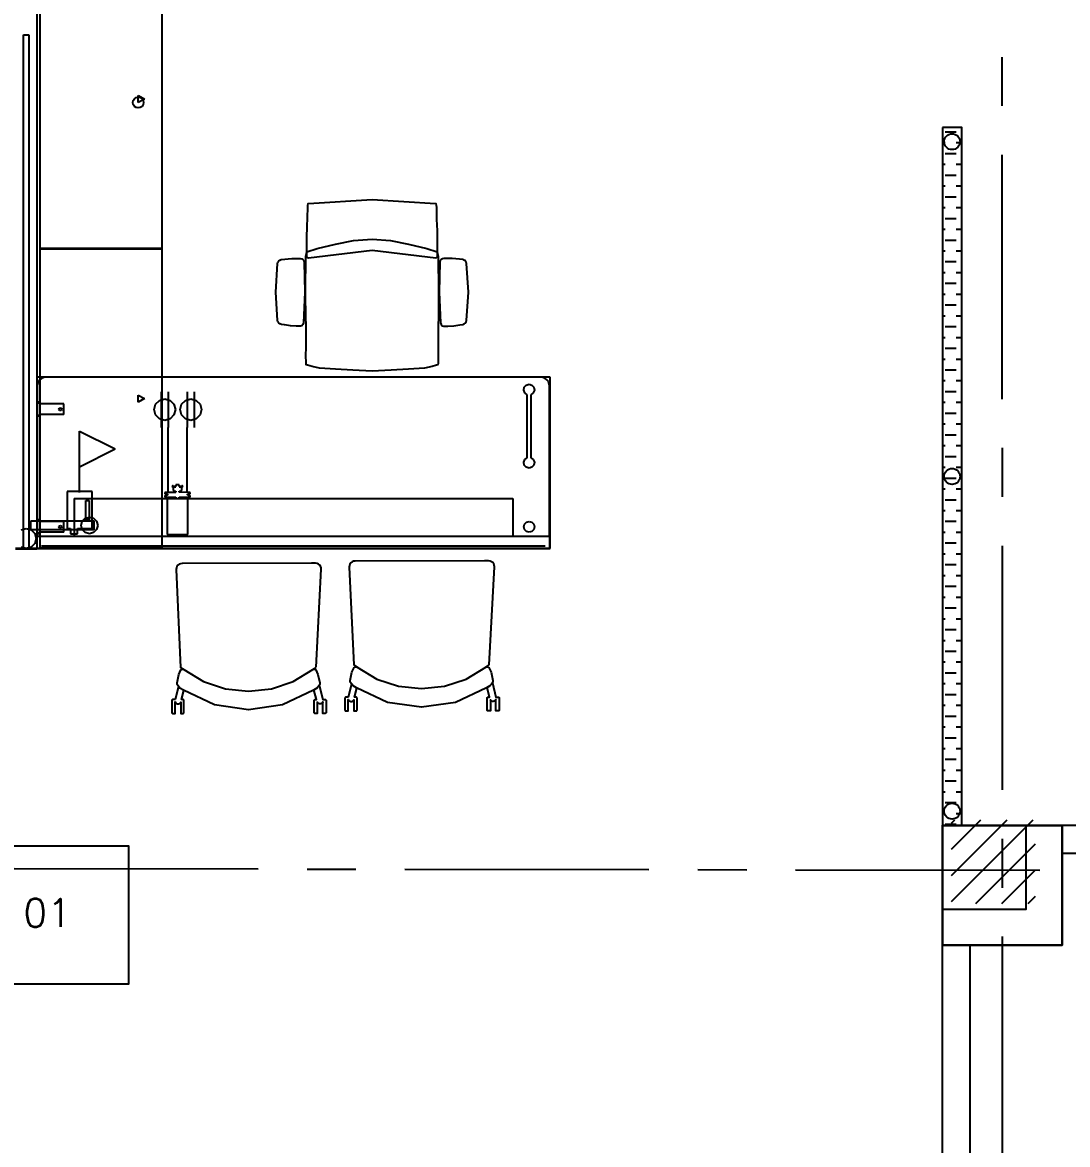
# Model space of a CAD drawing. Extents: x -4 to 325, y -1 to 181.
# Drawn here: x 4.365 to 8.111, y 22.645 to 26.664 of the extents above; entities that cross this region are included whole.
import ezdxf
from ezdxf.enums import TextEntityAlignment as Align

# ---------------------------------------------------------------- set-up
doc = ezdxf.new("R2010")
doc.units = 0
doc.header["$LTSCALE"] = 0.7
doc.header["$MEASUREMENT"] = 0
doc.linetypes.add('REC4_A1-00_PLANTA GENERAL$1$X-BB$0$CENTER', pattern=[2, 1.25, -0.25, 0.25, -0.25])
doc.linetypes.add('X-BB$0$HIDDEN2', pattern=[0.1875, 0.125, -0.0625])
doc.layers.get('0').update_dxf_attribs({"linetype": 'CONTINUOUS'})
for name, color, linetype in [('REC4_A1-00_PLANTA GENERAL$0$PP$0$I-FLOR-RAIS', 253, 'CONTINUOUS'), ('REC4_A1-00_PLANTA GENERAL$1$BB$0$A-COLS', 251, 'CONTINUOUS'), ('REC4_A1-00_PLANTA GENERAL$1$BB$0$A-GRID', 251, 'REC4_A1-00_PLANTA GENERAL$1$X-BB$0$CENTER'), ('REC4_A1-00_PLANTA GENERAL$1$FN$0$I-FURN-FREE', 1, 'CONTINUOUS'), ('REC4_A1-00_PLANTA GENERAL$1$LAMBRINES', 3, 'CONTINUOUS'), ('REC4_A1-00_PLANTA GENERAL$1$PP$0$I-FLOR-CASE', 253, 'CONTINUOUS'), ('REC4_A1-00_PLANTA GENERAL$1$PP$0$I-WALL', 253, 'CONTINUOUS')]:
    doc.layers.add(name, color=color, linetype=linetype)
doc.styles.add('REC4_A1-00_PLANTA GENERAL$0$X-FN$0$ARIAL', font='arial.ttf')
doc.styles.add('ROMANS', font='romans.shx', dxfattribs={"width": 0.75})

# ---------------------------------------------------------------- blocks, each defined once
blk = doc.blocks.new('REC4_A1-00_PLANTA GENERAL', base_point=(3911.2412, -3265.1096))
at = {"layer": 'REC4_A1-00_PLANTA GENERAL$0$PP$0$I-FLOR-RAIS'}
h = blk.add_hatch(dxfattribs=at)
h.set_pattern_fill('DASH', color=256, scale=0.31)
h.paths.add_polyline_path([(7.662, 26.2882), (7.662, 23.7882), (7.7315, 23.7882), (7.7315, 26.2882)])
at = {"layer": 'REC4_A1-00_PLANTA GENERAL$1$BB$0$A-GRID'}
h = blk.add_hatch(dxfattribs=at)
h.set_pattern_fill('ANSI31', color=8, scale=0.53)
h.set_pattern_definition([(45, (0.03352, 0.020166), (-0.046845824, 0.046845824), [])])
h.paths.add_polyline_path([(1.5678, 35.8547), (1.2166, 35.8547), (1.2166, 35.4908), (1.5678, 35.4908)])
h.paths.add_polyline_path([(8.0551, 35.8047), (7.7553, 35.8047), (7.7553, 35.5143), (8.0551, 35.5143)])
h.paths.add_polyline_path([(14.5753, 35.809), (14.2754, 35.809), (14.2754, 35.5187), (14.5753, 35.5187)])
h.paths.add_polyline_path([(21.0466, 35.804), (20.7468, 35.804), (20.7468, 35.5137), (21.0466, 35.5137)])
edge = h.paths.add_edge_path()
edge.add_arc((27.4259, 35.604), 0.1568, 0, 360)
h.paths.add_polyline_path([(34.1147, 35.7939), (33.8148, 35.7939), (33.8148, 35.5036), (34.1147, 35.5036)])
h.paths.add_polyline_path([(40.5576, 35.789), (40.2578, 35.789), (40.2578, 35.4986), (40.5576, 35.4986)])
edge = h.paths.add_edge_path()
edge.add_arc((46.9701, 35.6385), 0.2128, 0, 360)
edge = h.paths.add_edge_path()
edge.add_arc((33.9335, 29.5702), 0.1716, 0, 360)
h.paths.add_polyline_path([(1.5768, 29.8317), (1.2256, 29.8317), (1.2256, 29.4678), (1.5768, 29.4678)])
h.paths.add_polyline_path([(8.0508, 29.7868), (7.75, 29.7868), (7.75, 29.4871), (8.0508, 29.4871)])
h.paths.add_polyline_path([(14.3851, 29.7988), (14.2624, 29.7988), (14.2624, 29.4991), (14.3821, 29.4991)])
h.paths.add_polyline_path([(14.5632, 29.7988), (14.3851, 29.7988), (14.3821, 29.4991), (14.5632, 29.4991)])
h.paths.add_polyline_path([(21.1221, 29.5527), (20.7989, 29.5517), (20.7989, 29.3933), (21.1221, 29.3933)])
h.paths.add_polyline_path([(21.1221, 29.8224), (21.0453, 29.8224), (20.7989, 29.8217), (20.7989, 29.5517), (21.1221, 29.5527)])
h.paths.add_polyline_path([(27.542, 29.7729), (27.2913, 29.7729), (27.2913, 29.5231), (27.542, 29.5231)])
h.paths.add_polyline_path([(40.5264, 29.7716), (40.2757, 29.7716), (40.2757, 29.5218), (40.5264, 29.5218)])
h.paths.add_polyline_path([(47.0764, 29.8019), (46.7664, 29.8019), (46.7664, 29.4919), (47.0764, 29.4919)])
h.paths.add_polyline_path([(1.565, 23.8478), (1.2138, 23.8478), (1.2138, 23.4839), (1.565, 23.4839)])
h.paths.add_polyline_path([(7.9956, 23.8084), (7.6948, 23.8084), (7.6948, 23.5086), (7.9956, 23.5086)])
h.paths.add_polyline_path([(14.5958, 23.8058), (14.2249, 23.8067), (14.2249, 23.507), (14.5929, 23.5061)])
h.paths.add_polyline_path([(14.5258, 23.8058), (14.5958, 23.8058), (14.5929, 23.5061), (14.5258, 23.5061)], flags=16)
h.paths.add_polyline_path([(27.5327, 23.7392), (27.282, 23.7392), (27.282, 23.4894), (27.5327, 23.4894)])
edge = h.paths.add_edge_path()
edge.add_arc((33.9155, 23.6003), 0.1566, 0, 360)
h.paths.add_polyline_path([(40.5198, 23.6763), (40.2691, 23.6763), (40.2691, 23.4631), (40.5198, 23.4631)])
h.paths.add_polyline_path([(40.5198, 23.7129), (40.269, 23.7129), (40.269, 23.6763), (40.5198, 23.6763)])
h.paths.add_polyline_path([(47.0605, 23.6763), (46.8098, 23.6763), (46.8098, 23.4498), (47.0605, 23.4498)])
h.paths.add_polyline_path([(47.0605, 23.6997), (46.8098, 23.6997), (46.8098, 23.6763), (47.0605, 23.6763)])
h.paths.add_polyline_path([(1.5458, 17.8473), (1.1946, 17.8473), (1.1946, 17.4834), (1.5458, 17.4834)])
h.paths.add_polyline_path([(8.0633, 17.8071), (7.7625, 17.8071), (7.7625, 17.5074), (8.0633, 17.5074)])
h.paths.add_polyline_path([(14.4343, 17.7919), (14.3217, 17.7919), (14.3217, 17.4921), (14.4285, 17.4921)])
h.paths.add_polyline_path([(14.6226, 17.7919), (14.4343, 17.7919), (14.4285, 17.4921), (14.6226, 17.4921)])
h.paths.add_polyline_path([(27.5235, 17.756), (27.2727, 17.756), (27.2727, 17.5062), (27.5235, 17.5062)])
edge = h.paths.add_edge_path()
edge.add_arc((33.905, 17.5767), 0.1574, 0, 360)
h.paths.add_polyline_path([(40.5132, 17.7384), (40.3113, 17.7384), (40.3113, 17.5259), (40.5132, 17.5259)])
h.paths.add_polyline_path([(40.3113, 17.7384), (40.2625, 17.7384), (40.2625, 17.4886), (40.5132, 17.4886), (40.5132, 17.5259), (40.3113, 17.5259)])
h.paths.add_polyline_path([(47.0683, 17.7542), (46.7674, 17.7542), (46.7674, 17.5259), (47.0683, 17.5259)])
h.paths.add_polyline_path([(47.0683, 17.5259), (46.7674, 17.5259), (46.7674, 17.4544), (47.0683, 17.4544)])
h.paths.add_polyline_path([(1.5739, 11.86), (1.2227, 11.86), (1.2227, 11.4962), (1.5739, 11.4962)])
h.paths.add_polyline_path([(8.0659, 11.8138), (7.765, 11.8138), (7.765, 11.514), (8.0659, 11.514)])
h.paths.add_polyline_path([(14.5258, 11.7988), (14.2249, 11.7988), (14.2249, 11.499), (14.5258, 11.499)])
h.paths.add_polyline_path([(21.0742, 11.6829), (20.7512, 11.6844), (20.7512, 11.4144), (21.0742, 11.4144)])
h.paths.add_polyline_path([(21.0742, 11.7656), (20.7512, 11.7656), (20.7512, 11.6844), (21.0742, 11.6829)])
h.paths.add_polyline_path([(27.5142, 11.7439), (27.2635, 11.7439), (27.2635, 11.4941), (27.5142, 11.4941)])
edge = h.paths.add_edge_path()
edge.add_arc((33.8803, 11.59), 0.1553, 0, 360)
h.paths.add_polyline_path([(40.5065, 11.7154), (40.2558, 11.7154), (40.2558, 11.464), (40.5065, 11.464)])
h.paths.add_polyline_path([(47.0258, 11.6987), (46.775, 11.6987), (46.775, 11.4489), (47.0258, 11.4489)])
h.paths.add_polyline_path([(1.5513, 5.8383), (1.2001, 5.8383), (1.2001, 5.4744), (1.5513, 5.4744)])
h.paths.add_polyline_path([(8.0395, 5.7813), (7.7676, 5.7813), (7.7676, 5.4815), (8.0395, 5.4815)])
h.paths.add_polyline_path([(8.0685, 5.7813), (8.0395, 5.7813), (8.0395, 5.4815), (8.0685, 5.4815)])
h.paths.add_polyline_path([(14.5132, 5.7555), (14.2123, 5.7555), (14.2123, 5.4558), (14.5132, 5.4558)])
h.paths.add_polyline_path([(21.0084, 5.7048), (20.7577, 5.7048), (20.7577, 5.455), (21.0084, 5.455)])
h.paths.add_polyline_path([(27.5299, 5.7035), (27.229, 5.7035), (27.229, 5.4037), (27.5299, 5.4037)])
h.paths.add_polyline_path([(34.0162, 5.6528), (33.7655, 5.6528), (33.7655, 5.403), (34.0162, 5.403)])
h.paths.add_polyline_path([(40.4672, 5.6155), (40.2072, 5.6155), (40.2072, 5.3555), (40.4672, 5.3555)])
edge = h.paths.add_edge_path()
edge.add_arc((46.8827, 5.476), 0.1877, 0, 360)
at = {"layer": 'REC4_A1-00_PLANTA GENERAL$1$BB$0$A-COLS'}
blk.add_lwpolyline([(7.6612, 23.4885), (7.9621, 23.4885), (7.9621, 23.7882), (7.6612, 23.7882)], close=True, dxfattribs=at)
at = {"layer": 'REC4_A1-00_PLANTA GENERAL$1$BB$0$A-GRID'}
for points in [[(7.8833, -1.2847), (7.8727, 43.0092)], [(-2.6642, 23.6449), (52.8043, 23.5571)]]:
    blk.add_lwpolyline(points, dxfattribs=at)
at = {"layer": 'REC4_A1-00_PLANTA GENERAL$1$FN$0$I-FURN-FREE'}
for p, q in [((4.4169, 26.9265), (4.4169, 24.7807)), ((4.4169, 26.9265), (4.4169, 24.7807)), ((4.429, 25.8542), (4.429, 26.9258)), ((4.8646, 26.9258), (4.8646, 25.8542)), ((4.369, 24.7807), (4.369, 26.6199)), ((4.369, 26.6199), (4.3881, 26.6199)), ((4.3881, 26.6199), (4.3881, 24.7807)), ((4.3881, 26.6199), (4.3881, 26.6199)), ((4.7805, 26.3773), (4.7805, 26.4028)), ((4.7805, 26.4028), (4.8026, 26.39)), ((4.8026, 26.39), (4.7805, 26.3773)), ((4.8646, 25.8542), (4.429, 25.8542)), ((4.429, 24.7814), (4.429, 25.853)), ((4.429, 25.853), (4.8646, 25.853)), ((4.8646, 25.853), (4.8646, 24.7814)), ((4.4169, 25.3938), (4.4169, 24.7807)), ((6.2561, 25.3938), (4.4169, 25.3938)), ((4.4169, 25.3938), (4.4169, 25.3938)), ((4.4196, 25.3701), (4.4185, 25.3619)), ((4.4196, 25.3701), (4.4185, 25.3619)), ((4.4185, 25.3619), (4.4185, 24.8239)), ((4.4185, 25.3619), (4.4185, 24.8239)), ((4.4228, 25.3778), (4.4196, 25.3701)), ((4.4228, 25.3778), (4.4196, 25.3701)), ((4.4278, 25.3844), (4.4228, 25.3778)), ((4.4278, 25.3844), (4.4228, 25.3778)), ((4.4344, 25.3895), (4.4278, 25.3844)), ((4.4344, 25.3895), (4.4278, 25.3844)), ((4.4421, 25.3927), (4.4344, 25.3895)), ((4.4421, 25.3927), (4.4344, 25.3895)), ((4.4504, 25.3938), (4.4421, 25.3927)), ((4.4504, 25.3938), (4.4421, 25.3927)), ((6.2226, 25.3938), (4.4504, 25.3938)), ((6.2226, 25.3938), (4.4504, 25.3938)), ((6.1638, 25.3575), (6.1709, 25.3653)), ((6.1709, 25.3653), (6.181, 25.3682)), ((6.181, 25.3682), (6.1912, 25.3653)), ((6.1912, 25.3653), (6.1983, 25.3575)), ((6.2308, 25.3927), (6.2226, 25.3938)), ((6.2308, 25.3927), (6.2226, 25.3938)), ((6.2385, 25.3895), (6.2308, 25.3927)), ((6.2385, 25.3895), (6.2308, 25.3927)), ((6.2452, 25.3844), (6.2385, 25.3895)), ((6.2452, 25.3844), (6.2385, 25.3895)), ((6.2502, 25.3778), (6.2452, 25.3844)), ((6.2502, 25.3778), (6.2452, 25.3844)), ((6.2534, 25.3701), (6.2502, 25.3778)), ((6.2534, 25.3701), (6.2502, 25.3778)), ((6.2545, 25.3619), (6.2534, 25.3701)), ((6.2545, 25.3619), (6.2534, 25.3701)), ((6.2545, 24.8239), (6.2545, 25.3619)), ((6.2545, 24.8239), (6.2545, 25.3619)), ((6.2561, 24.7807), (6.2561, 25.3938)), ((4.7805, 25.3044), (4.7805, 25.3299)), ((4.7805, 25.3299), (4.8026, 25.3172)), ((4.8626, 25.3414), (4.8626, 25.2137)), ((4.8882, 25.3414), (4.8882, 25.2137)), ((4.9559, 25.3414), (4.9559, 25.2137)), ((4.9814, 25.3414), (4.9814, 25.2137)), ((6.162, 25.3471), (6.1638, 25.3575)), ((6.166, 25.3373), (6.162, 25.3471)), ((6.1745, 25.3311), (6.166, 25.3373)), ((6.1745, 25.1053), (6.1745, 25.3311)), ((6.1961, 25.3373), (6.1876, 25.3311)), ((6.1876, 25.3311), (6.1876, 25.1053)), ((6.1876, 25.3311), (6.1876, 25.3311)), ((6.2001, 25.3471), (6.1961, 25.3373)), ((6.1983, 25.3575), (6.2001, 25.3471)), ((4.4169, 25.3041), (4.4169, 25.2536)), ((4.4251, 25.3041), (4.4169, 25.3041)), ((4.4251, 25.298), (4.4251, 25.3041)), ((4.5142, 25.298), (4.4251, 25.298)), ((4.4965, 25.2788), (4.4971, 25.2813)), ((4.4971, 25.2813), (4.4989, 25.2832)), ((4.4989, 25.2832), (4.5014, 25.2838)), ((4.5014, 25.2838), (4.5039, 25.2832)), ((4.5039, 25.2832), (4.5057, 25.2813)), ((4.5057, 25.2813), (4.5064, 25.2788)), ((4.5142, 25.2597), (4.5142, 25.298)), ((4.8026, 25.3172), (4.7805, 25.3044)), ((4.8026, 25.3172), (4.8026, 25.3172)), ((4.8371, 25.2776), (4.8422, 25.2967)), ((4.8422, 25.2967), (4.8562, 25.3107)), ((4.8562, 25.3107), (4.8754, 25.3159)), ((4.8754, 25.3159), (4.8946, 25.3107)), ((4.8946, 25.3107), (4.9086, 25.2967)), ((4.9086, 25.2967), (4.9137, 25.2776)), ((4.9303, 25.2776), (4.9355, 25.2967)), ((4.9355, 25.2967), (4.9495, 25.3107)), ((4.9495, 25.3107), (4.9686, 25.3159)), ((4.9686, 25.3159), (4.9878, 25.3107)), ((4.9878, 25.3107), (5.0018, 25.2967)), ((5.0018, 25.2967), (5.007, 25.2776)), ((4.4251, 25.2536), (4.4169, 25.2536)), ((4.4251, 25.2536), (4.4251, 25.2597)), ((4.5142, 25.2597), (4.4251, 25.2597)), ((4.4971, 25.2764), (4.4965, 25.2788)), ((4.4989, 25.2745), (4.4971, 25.2764)), ((4.5014, 25.2739), (4.4989, 25.2745)), ((4.5039, 25.2745), (4.5014, 25.2739)), ((4.5014, 25.2739), (4.5014, 25.2739)), ((4.5057, 25.2764), (4.5039, 25.2745)), ((4.5064, 25.2788), (4.5057, 25.2764)), ((4.8422, 25.2584), (4.8371, 25.2776)), ((4.8562, 25.2444), (4.8422, 25.2584)), ((4.8754, 25.2392), (4.8562, 25.2444)), ((4.8946, 25.2444), (4.8754, 25.2392)), ((4.9086, 25.2584), (4.8946, 25.2444)), ((4.9137, 25.2776), (4.9086, 25.2584)), ((4.9137, 25.2776), (4.9137, 25.2776)), ((4.9355, 25.2584), (4.9303, 25.2776)), ((4.9495, 25.2444), (4.9355, 25.2584)), ((4.9686, 25.2392), (4.9495, 25.2444)), ((4.9878, 25.2444), (4.9686, 25.2392)), ((5.0018, 25.2584), (4.9878, 25.2444)), ((5.007, 25.2776), (5.0018, 25.2584)), ((4.5701, 25.0732), (4.5701, 25.2009)), ((4.5701, 25.2009), (4.6979, 25.1371)), ((4.8882, 24.9812), (4.8882, 25.2137)), ((4.9559, 24.9812), (4.9559, 25.2137)), ((4.5701, 25.0732), (4.6979, 25.1371)), ((6.162, 25.0893), (6.166, 25.0991)), ((6.1638, 25.0789), (6.162, 25.0893)), ((6.1709, 25.071), (6.1638, 25.0789)), ((6.166, 25.0991), (6.1745, 25.1053)), ((6.1876, 25.1053), (6.1961, 25.0991)), ((6.1983, 25.0789), (6.1912, 25.071)), ((6.1961, 25.0991), (6.2001, 25.0893)), ((6.2001, 25.0893), (6.1983, 25.0789)), ((4.5701, 24.9812), (4.5701, 25.0732)), ((6.181, 25.0681), (6.1709, 25.071)), ((6.1912, 25.071), (6.181, 25.0681)), ((4.9047, 25.0045), (4.902, 25.0029)), ((4.902, 25.0029), (4.902, 25.0024)), ((4.902, 25.0024), (4.904, 25.0016)), ((4.904, 25.0016), (4.9153, 25.0013)), ((4.9057, 25.0045), (4.9047, 25.0045)), ((4.9057, 25.0027), (4.9057, 25.0045)), ((4.9153, 25.0023), (4.9057, 25.0027)), ((4.9073, 25.0002), (4.9071, 24.9998)), ((4.9071, 24.9998), (4.9071, 24.9994)), ((4.9071, 24.9994), (4.9071, 24.9976)), ((4.9075, 25.0005), (4.9073, 25.0002)), ((4.9079, 25.0007), (4.9075, 25.0005)), ((4.9082, 25.0009), (4.9079, 25.0007)), ((4.9086, 25.0009), (4.9082, 25.0009)), ((4.9153, 25.0009), (4.9086, 25.0009)), ((4.9275, 25.0086), (4.9153, 25.0086)), ((4.9153, 25.0086), (4.9153, 25.0023)), ((4.9153, 25.0013), (4.9153, 25.0009)), ((4.9275, 25.0023), (4.9275, 25.0086)), ((4.937, 25.0027), (4.9275, 25.0023)), ((4.9275, 25.0013), (4.9388, 25.0016)), ((4.9275, 25.0009), (4.9275, 25.0013)), ((4.9342, 25.0009), (4.9275, 25.0009)), ((4.9345, 25.0009), (4.9342, 25.0009)), ((4.9349, 25.0007), (4.9345, 25.0009)), ((4.9352, 25.0005), (4.9349, 25.0007)), ((4.9355, 25.0002), (4.9352, 25.0005)), ((4.9356, 24.9998), (4.9355, 25.0002)), ((4.9357, 24.9994), (4.9356, 24.9998)), ((4.9357, 24.9976), (4.9357, 24.9994)), ((4.9381, 25.0045), (4.937, 25.0045)), ((4.937, 25.0045), (4.937, 25.0027)), ((4.9407, 25.0029), (4.9381, 25.0045)), ((4.9388, 25.0016), (4.9407, 25.0024)), ((4.9407, 25.0024), (4.9407, 25.0029)), ((4.6149, 24.9838), (4.5254, 24.9838)), ((4.5254, 24.9838), (4.5254, 24.8516)), ((4.5506, 24.9595), (4.5506, 24.8239)), ((4.5506, 24.9595), (6.1223, 24.9595)), ((4.6149, 24.8516), (4.6149, 24.9838)), ((4.8764, 24.9812), (4.8757, 24.9811)), ((4.8757, 24.9811), (4.8757, 24.9804)), ((4.8757, 24.9804), (4.8757, 24.9759)), ((4.8757, 24.9759), (4.8831, 24.9759)), ((4.8831, 24.9705), (4.8757, 24.9705)), ((4.8757, 24.9705), (4.8757, 24.9644)), ((4.8757, 24.9644), (4.8757, 24.9636)), ((4.8757, 24.9636), (4.8764, 24.9636)), ((4.8764, 24.9812), (4.9153, 24.9818)), ((4.9153, 24.9818), (4.8764, 24.9812)), ((4.9153, 24.9818), (4.8764, 24.9812)), ((4.8764, 24.9812), (4.8764, 24.9812)), ((4.8764, 24.9636), (4.9153, 24.9636)), ((4.8831, 24.9759), (4.8838, 24.9758)), ((4.8838, 24.9707), (4.8831, 24.9705)), ((4.8838, 24.9758), (4.8844, 24.9754)), ((4.8844, 24.971), (4.8838, 24.9707)), ((4.9153, 24.9626), (4.8843, 24.9626)), ((4.8843, 24.9626), (4.8843, 24.8305)), ((4.8844, 24.9754), (4.885, 24.9749)), ((4.885, 24.9715), (4.8844, 24.971)), ((4.885, 24.9749), (4.8854, 24.9743)), ((4.8854, 24.9722), (4.885, 24.9715)), ((4.8854, 24.9743), (4.8856, 24.9736)), ((4.8856, 24.9729), (4.8854, 24.9722)), ((4.8856, 24.9736), (4.8856, 24.9729)), ((4.9071, 24.9976), (4.9056, 24.9976)), ((4.9056, 24.9976), (4.9056, 24.9891)), ((4.9056, 24.9891), (4.9071, 24.9891)), ((4.9071, 24.9891), (4.9071, 24.9874)), ((4.9071, 24.9874), (4.9071, 24.987)), ((4.9071, 24.987), (4.9073, 24.9866)), ((4.9073, 24.9866), (4.9075, 24.9863)), ((4.9075, 24.9863), (4.9079, 24.9861)), ((4.9079, 24.9861), (4.9082, 24.9859)), ((4.9082, 24.9859), (4.9086, 24.9859)), ((4.9086, 24.9859), (4.9153, 24.9859)), ((4.9153, 24.9859), (4.9153, 24.9818)), ((4.9153, 24.9636), (4.9153, 24.9626)), ((4.9275, 24.9818), (4.9275, 24.9859)), ((4.9275, 24.9859), (4.9342, 24.9859)), ((4.9664, 24.9812), (4.9275, 24.9818)), ((4.9275, 24.9626), (4.9275, 24.9636)), ((4.9275, 24.9636), (4.9663, 24.9636)), ((4.9584, 24.9626), (4.9275, 24.9626)), ((4.9342, 24.9859), (4.9345, 24.9859)), ((4.9345, 24.9859), (4.9349, 24.9861)), ((4.9349, 24.9861), (4.9352, 24.9863)), ((4.9352, 24.9863), (4.9355, 24.9866)), ((4.9355, 24.9866), (4.9356, 24.987)), ((4.9356, 24.987), (4.9357, 24.9874)), ((4.9372, 24.9976), (4.9357, 24.9976)), ((4.9357, 24.9874), (4.9357, 24.9891)), ((4.9357, 24.9891), (4.9372, 24.9891)), ((4.9372, 24.9891), (4.9372, 24.9976)), ((4.9572, 24.9736), (4.9574, 24.9743)), ((4.9572, 24.9729), (4.9572, 24.9736)), ((4.9574, 24.9722), (4.9572, 24.9729)), ((4.9574, 24.9743), (4.9578, 24.9749)), ((4.9578, 24.9715), (4.9574, 24.9722)), ((4.9578, 24.9749), (4.9583, 24.9754)), ((4.9583, 24.971), (4.9578, 24.9715)), ((4.9583, 24.9754), (4.959, 24.9758)), ((4.959, 24.9707), (4.9583, 24.971)), ((4.9584, 24.8305), (4.9584, 24.9626)), ((4.959, 24.9758), (4.9597, 24.9759)), ((4.9597, 24.9705), (4.959, 24.9707)), ((4.9597, 24.9759), (4.9671, 24.9759)), ((4.9671, 24.9705), (4.9597, 24.9705)), ((4.9663, 24.9636), (4.9671, 24.9636)), ((4.9671, 24.9812), (4.9664, 24.9812)), ((4.9671, 24.9804), (4.9671, 24.9812)), ((4.9671, 24.9759), (4.9671, 24.9804)), ((4.9671, 24.9644), (4.9671, 24.9705)), ((4.9671, 24.9636), (4.9671, 24.9644)), ((6.1223, 24.9595), (6.1223, 24.8239)), ((4.5923, 24.9517), (4.6042, 24.9517)), ((4.5923, 24.8831), (4.5923, 24.9517)), ((4.5923, 24.9517), (4.5923, 24.9517)), ((4.6042, 24.9517), (4.6042, 24.8831)), ((4.3952, 24.8468), (4.3952, 24.8787)), ((4.3952, 24.8787), (4.6216, 24.8787)), ((4.3952, 24.8468), (4.3952, 24.8787)), ((4.3952, 24.8787), (4.6216, 24.8787)), ((4.3952, 24.8468), (4.3952, 24.8787)), ((4.3952, 24.8787), (4.6216, 24.8787)), ((4.3952, 24.8468), (4.3952, 24.8787)), ((4.3952, 24.8787), (4.6216, 24.8787)), ((4.4169, 24.8826), (4.4169, 24.8321)), ((4.4251, 24.8826), (4.4169, 24.8826)), ((4.4251, 24.8765), (4.4251, 24.8826)), ((4.5799, 24.8776), (4.5907, 24.8884)), ((4.5799, 24.8776), (4.5907, 24.8884)), ((4.5799, 24.8776), (4.5907, 24.8884)), ((4.5799, 24.8776), (4.5907, 24.8884)), ((4.5907, 24.8884), (4.6056, 24.8924)), ((4.5907, 24.8884), (4.6056, 24.8924)), ((4.5907, 24.8884), (4.6056, 24.8924)), ((4.5907, 24.8884), (4.6056, 24.8924)), ((4.6042, 24.8831), (4.5923, 24.8831)), ((4.6056, 24.8924), (4.6204, 24.8884)), ((4.6056, 24.8924), (4.6204, 24.8884)), ((4.6056, 24.8924), (4.6204, 24.8884)), ((4.6056, 24.8924), (4.6204, 24.8884)), ((4.6204, 24.8884), (4.6313, 24.8776)), ((4.6204, 24.8884), (4.6313, 24.8776)), ((4.6204, 24.8884), (4.6313, 24.8776)), ((4.6204, 24.8884), (4.6313, 24.8776)), ((4.6216, 24.8787), (4.6216, 24.8468)), ((4.6216, 24.8787), (4.6216, 24.8787)), ((4.6216, 24.8787), (4.6216, 24.8468)), ((4.6216, 24.8787), (4.6216, 24.8787)), ((4.6216, 24.8787), (4.6216, 24.8468)), ((4.6216, 24.8787), (4.6216, 24.8787)), ((4.6216, 24.8787), (4.6216, 24.8468)), ((4.3607, 24.8475), (4.3786, 24.8522)), ((4.3607, 24.8475), (4.3786, 24.8522)), ((4.3786, 24.8522), (4.3964, 24.8475)), ((4.3786, 24.8522), (4.3964, 24.8475)), ((4.6216, 24.8468), (4.3952, 24.8468)), ((4.6216, 24.8468), (4.3952, 24.8468)), ((4.6216, 24.8468), (4.3952, 24.8468)), ((4.6216, 24.8468), (4.3952, 24.8468)), ((4.3964, 24.8475), (4.4095, 24.8344)), ((4.3964, 24.8475), (4.4095, 24.8344)), ((4.5142, 24.8765), (4.4251, 24.8765)), ((4.4251, 24.8321), (4.4251, 24.8382)), ((4.5142, 24.8382), (4.4251, 24.8382)), ((4.4965, 24.8574), (4.4971, 24.8598)), ((4.4971, 24.8549), (4.4965, 24.8574)), ((4.4971, 24.8598), (4.4989, 24.8617)), ((4.4989, 24.853), (4.4971, 24.8549)), ((4.4989, 24.8617), (4.5014, 24.8623)), ((4.5014, 24.8524), (4.4989, 24.853)), ((4.5014, 24.8623), (4.5039, 24.8617)), ((4.5039, 24.853), (4.5014, 24.8524)), ((4.5014, 24.8524), (4.5014, 24.8524)), ((4.5039, 24.8617), (4.5057, 24.8598)), ((4.5057, 24.8549), (4.5039, 24.853)), ((4.5057, 24.8598), (4.5064, 24.8574)), ((4.5064, 24.8574), (4.5057, 24.8549)), ((4.5142, 24.8382), (4.5142, 24.8765)), ((4.5254, 24.8516), (4.5374, 24.8516)), ((4.5374, 24.8516), (4.5374, 24.8328)), ((4.563, 24.8328), (4.563, 24.8516)), ((4.563, 24.8516), (4.6149, 24.8516)), ((4.5759, 24.8627), (4.5799, 24.8776)), ((4.5759, 24.8627), (4.5799, 24.8776)), ((4.5759, 24.8627), (4.5799, 24.8776)), ((4.5759, 24.8627), (4.5799, 24.8776)), ((4.5799, 24.8479), (4.5759, 24.8627)), ((4.5799, 24.8479), (4.5759, 24.8627)), ((4.5799, 24.8479), (4.5759, 24.8627)), ((4.5799, 24.8479), (4.5759, 24.8627)), ((4.5907, 24.837), (4.5799, 24.8479)), ((4.5907, 24.837), (4.5799, 24.8479)), ((4.5907, 24.837), (4.5799, 24.8479)), ((4.5907, 24.837), (4.5799, 24.8479)), ((4.6313, 24.8479), (4.6204, 24.837)), ((4.6313, 24.8479), (4.6204, 24.837)), ((4.6313, 24.8479), (4.6204, 24.837)), ((4.6313, 24.8479), (4.6204, 24.837)), ((4.6313, 24.8776), (4.6353, 24.8627)), ((4.6313, 24.8776), (4.6353, 24.8627)), ((4.6313, 24.8776), (4.6353, 24.8627)), ((4.6313, 24.8776), (4.6353, 24.8627)), ((4.6353, 24.8627), (4.6313, 24.8479)), ((4.6353, 24.8627), (4.6313, 24.8479)), ((4.6353, 24.8627), (4.6313, 24.8479)), ((4.6353, 24.8627), (4.6313, 24.8479)), ((6.1619, 24.8574), (6.1645, 24.8669)), ((6.1645, 24.8478), (6.1619, 24.8574)), ((6.1645, 24.8669), (6.1715, 24.8739)), ((6.1715, 24.8408), (6.1645, 24.8478)), ((6.1715, 24.8739), (6.181, 24.8765)), ((6.181, 24.8382), (6.1715, 24.8408)), ((6.181, 24.8765), (6.1906, 24.8739)), ((6.1906, 24.8408), (6.181, 24.8382)), ((6.1906, 24.8739), (6.1976, 24.8669)), ((6.1976, 24.8478), (6.1906, 24.8408)), ((6.1976, 24.8669), (6.2002, 24.8574)), ((6.2002, 24.8574), (6.1976, 24.8478)), ((4.4095, 24.7986), (4.3964, 24.7855)), ((4.4095, 24.7986), (4.3964, 24.7855)), ((4.4095, 24.8344), (4.4143, 24.8165)), ((4.4095, 24.8344), (4.4143, 24.8165)), ((4.4143, 24.8165), (4.4095, 24.7986)), ((4.4143, 24.8165), (4.4095, 24.7986)), ((4.4251, 24.8321), (4.4169, 24.8321)), ((4.4185, 24.8239), (6.2545, 24.8239)), ((4.4185, 24.8239), (6.2545, 24.8239)), ((4.4185, 24.7807), (4.4185, 24.8239)), ((4.4185, 24.8239), (6.2545, 24.8239)), ((4.4185, 24.8239), (4.4185, 24.8239)), ((4.5374, 24.8328), (4.563, 24.8328)), ((4.5374, 24.8328), (4.5374, 24.8328)), ((4.6056, 24.833), (4.5907, 24.837)), ((4.6056, 24.833), (4.5907, 24.837)), ((4.6056, 24.833), (4.5907, 24.837)), ((4.6056, 24.833), (4.5907, 24.837)), ((4.6204, 24.837), (4.6056, 24.833)), ((4.6204, 24.837), (4.6056, 24.833)), ((4.6204, 24.837), (4.6056, 24.833)), ((4.6204, 24.837), (4.6056, 24.833)), ((4.6056, 24.833), (4.6056, 24.833)), ((4.6056, 24.833), (4.6056, 24.833)), ((4.8843, 24.8305), (4.9584, 24.8305)), ((6.2545, 24.8239), (6.2545, 24.7807)), ((4.3402, 24.7807), (4.4169, 24.7807)), ((4.4169, 24.7807), (4.3402, 24.7807)), ((4.4169, 24.7807), (4.3402, 24.7807)), ((4.4169, 24.7775), (4.3402, 24.7775)), ((4.3786, 24.7807), (4.3607, 24.7855)), ((4.3786, 24.7807), (4.3607, 24.7855)), ((4.3881, 24.7807), (4.369, 24.7807)), ((4.3964, 24.7855), (4.3786, 24.7807)), ((4.3964, 24.7855), (4.3786, 24.7807)), ((4.4169, 24.7807), (4.4169, 24.7775)), ((4.4169, 24.7807), (4.4169, 24.7807)), ((4.4169, 24.7807), (6.2561, 24.7807)), ((6.2545, 24.7807), (4.4185, 24.7807)), ((4.8646, 24.7814), (4.429, 24.7814)), ((4.4338, 24.7899), (6.2392, 24.7899))]:
    blk.add_line(p, q, dxfattribs=at)
for points in [[(5.3849, 25.9051), (5.3853, 25.9227), (5.386, 25.9345), (5.3876, 25.9639), (5.3877, 26.0035), (5.3884, 26.0092), (5.3899, 26.0158), (5.3901, 26.0159), (5.3906, 26.0161), (5.6183, 26.0296), (5.846, 26.0161), (5.8466, 26.0159), (5.8467, 26.0158), (5.8482, 26.0092), (5.8489, 26.0035), (5.849, 25.9639), (5.8506, 25.9345), (5.8513, 25.9227), (5.8517, 25.9051), (5.8521, 25.8893), (5.8517, 25.8264), (5.851, 25.8238), (5.8465, 25.8203), (5.6183, 25.8476), (5.3901, 25.8203), (5.3856, 25.8238), (5.3849, 25.8264), (5.3845, 25.8893), (5.3849, 25.9051)], [(5.2731, 25.6985), (5.2795, 25.8009), (5.281, 25.8057), (5.2837, 25.8099), (5.2876, 25.813), (5.2923, 25.8149), (5.3306, 25.8183), (5.351, 25.8189), (5.3612, 25.819), (5.3663, 25.8182), (5.3707, 25.8158), (5.3739, 25.8114), (5.3752, 25.806), (5.3776, 25.6988), (5.3726, 25.5889), (5.3708, 25.5827), (5.367, 25.5782), (5.3622, 25.5762), (5.357, 25.5759), (5.3466, 25.5761), (5.3256, 25.5776), (5.3042, 25.5808), (5.2935, 25.5828), (5.2884, 25.5845), (5.284, 25.5877), (5.2811, 25.5919), (5.2795, 25.5971), (5.2731, 25.6985)], [(5.4182, 24.3546), (5.4364, 24.7057), (5.4359, 24.7112), (5.434, 24.7164), (5.4308, 24.7208), (5.4265, 24.7243), (5.4214, 24.7265), (5.4159, 24.7272), (5.4015, 24.7272), (4.9374, 24.7265), (4.9319, 24.7258), (4.9267, 24.7237), (4.9223, 24.7202), (4.919, 24.7157), (4.9171, 24.7105), (4.9166, 24.7049), (4.9325, 24.3545), (4.9442, 24.3468), (5.0148, 24.304), (5.0932, 24.2778), (5.1753, 24.2696), (5.2575, 24.2778), (5.3358, 24.304), (5.4064, 24.3468), (5.4182, 24.3545)], [(6.0384, 24.3633), (6.0566, 24.7144), (6.0561, 24.7199), (6.0542, 24.725), (6.051, 24.7295), (6.0467, 24.7329), (6.0416, 24.7351), (6.0362, 24.7358), (6.0217, 24.7358), (5.5576, 24.7351), (5.5521, 24.7345), (5.547, 24.7323), (5.5426, 24.7289), (5.5393, 24.7244), (5.5373, 24.7191), (5.5368, 24.7136), (5.5527, 24.3632), (5.5645, 24.3554), (5.6351, 24.3126), (5.7134, 24.2865), (5.7955, 24.2782), (5.8777, 24.2865), (5.956, 24.3126), (6.0266, 24.3554), (6.0384, 24.3632)], [(4.9198, 24.2933), (4.9198, 24.2993), (4.9261, 24.3287), (4.9336, 24.3452), (4.935, 24.3466), (4.9367, 24.3477), (4.9386, 24.3482), (4.9406, 24.3483), (4.9425, 24.3478), (4.9442, 24.3468), (5.0148, 24.304), (5.0932, 24.2778), (5.1753, 24.2696), (5.2575, 24.2778), (5.3358, 24.304), (5.4064, 24.3468), (5.4081, 24.3478), (5.41, 24.3483), (5.412, 24.3482), (5.4139, 24.3477), (5.4156, 24.3466), (5.417, 24.3452), (5.4245, 24.3287), (5.4308, 24.2993), (5.4308, 24.2933), (5.4265, 24.2861), (5.4205, 24.2801), (5.4085, 24.273), (5.2973, 24.22), (5.1753, 24.2029), (5.0533, 24.22), (4.9421, 24.273), (4.9301, 24.2801), (4.9198, 24.2933)], [(4.9243, 24.2858), (4.9126, 24.2392), (4.9048, 24.2392), (4.9038, 24.239), (4.9029, 24.2386), (4.9021, 24.238), (4.9014, 24.2372), (4.9011, 24.2363), (4.9009, 24.2353), (4.9009, 24.1934), (4.9011, 24.1924), (4.9014, 24.1914), (4.9021, 24.1906), (4.9029, 24.19), (4.9038, 24.1897), (4.9048, 24.1895), (4.9127, 24.1895), (4.9127, 24.2306), (4.9143, 24.2279), (4.9165, 24.2258), (4.9192, 24.2243), (4.9223, 24.2237), (4.9253, 24.2239), (4.9282, 24.2249), (4.9308, 24.2267), (4.9327, 24.2292), (4.9327, 24.1896), (4.9406, 24.1896), (4.9416, 24.1897), (4.9425, 24.1901), (4.9433, 24.1907), (4.9439, 24.1915), (4.9443, 24.1924), (4.9444, 24.1934), (4.9444, 24.2354), (4.9443, 24.2363), (4.9439, 24.2373), (4.9433, 24.2381), (4.9425, 24.2387), (4.9416, 24.2391), (4.9406, 24.2392), (4.9358, 24.2392), (4.944, 24.2718)]]:
    blk.add_lwpolyline(points, dxfattribs=at)
for points in [[(5.6183, 25.8885), (5.685, 25.8831), (5.7489, 25.87), (5.8145, 25.8543), (5.852, 25.8432), (5.8558, 25.826), (5.8563, 25.7034), (5.8563, 25.6774), (5.8559, 25.6234), (5.855, 25.564), (5.8548, 25.5358), (5.8547, 25.5076), (5.855, 25.4639), (5.8549, 25.452), (5.8547, 25.4429), (5.8543, 25.4381), (5.8497, 25.4366), (5.8333, 25.4322), (5.8062, 25.4258), (5.7492, 25.4225), (5.6867, 25.4189), (5.6183, 25.4154), (5.55, 25.4189), (5.4874, 25.4225), (5.4304, 25.4258), (5.4033, 25.4322), (5.3869, 25.4366), (5.3823, 25.4381), (5.3819, 25.4429), (5.3817, 25.452), (5.3816, 25.4639), (5.3819, 25.5076), (5.3818, 25.5358), (5.3817, 25.564), (5.3807, 25.6234), (5.3803, 25.6774), (5.3803, 25.7034), (5.3808, 25.826), (5.3846, 25.8432), (5.4221, 25.8543), (5.4877, 25.87), (5.5516, 25.8831), (5.6183, 25.8885)], [(5.9635, 25.6985), (5.9571, 25.8009), (5.9557, 25.8057), (5.9529, 25.8099), (5.949, 25.813), (5.9443, 25.8149), (5.906, 25.8183), (5.8856, 25.8189), (5.8754, 25.819), (5.8704, 25.8182), (5.8659, 25.8158), (5.8628, 25.8114), (5.8614, 25.806), (5.859, 25.6988), (5.8641, 25.5889), (5.8658, 25.5827), (5.8696, 25.5782), (5.8744, 25.5762), (5.8796, 25.5759), (5.8901, 25.5761), (5.911, 25.5776), (5.9324, 25.5808), (5.9431, 25.5828), (5.9482, 25.5845), (5.9526, 25.5877), (5.9556, 25.5919), (5.9571, 25.5971), (5.9635, 25.6985)], [(5.54, 24.302), (5.54, 24.3079), (5.5464, 24.3374), (5.5539, 24.3538), (5.5552, 24.3553), (5.5569, 24.3563), (5.5588, 24.3569), (5.5608, 24.3569), (5.5627, 24.3564), (5.5645, 24.3554), (5.6351, 24.3126), (5.7134, 24.2865), (5.7955, 24.2782), (5.8777, 24.2865), (5.956, 24.3126), (6.0266, 24.3554), (6.0284, 24.3564), (6.0303, 24.3569), (6.0323, 24.3569), (6.0342, 24.3563), (6.0359, 24.3553), (6.0372, 24.3538), (6.0447, 24.3374), (6.0511, 24.3079), (6.0511, 24.302), (6.0467, 24.2947), (6.0408, 24.2887), (6.0288, 24.2817), (5.9176, 24.2287), (5.7955, 24.2116), (5.6735, 24.2287), (5.5623, 24.2817), (5.5503, 24.2887), (5.54, 24.302)], [(5.4539, 24.1934), (5.4538, 24.1924), (5.4534, 24.1914), (5.4528, 24.1906), (5.452, 24.19), (5.4511, 24.1897), (5.4501, 24.1895), (5.4422, 24.1895), (5.4422, 24.2306), (5.4406, 24.2279), (5.4384, 24.2258), (5.4357, 24.2243), (5.4326, 24.2237), (5.4295, 24.2239), (5.4266, 24.2249), (5.4241, 24.2267), (5.4222, 24.2292), (5.4222, 24.1896), (5.4143, 24.1896), (5.4133, 24.1897), (5.4124, 24.1901), (5.4116, 24.1907), (5.411, 24.1915), (5.4106, 24.1924), (5.4105, 24.1934), (5.4105, 24.2354), (5.4106, 24.2363), (5.411, 24.2373), (5.4116, 24.2381), (5.4124, 24.2387), (5.4133, 24.2391), (5.4143, 24.2392), (5.4191, 24.2392), (5.4103, 24.2741), (5.4205, 24.2801), (5.4294, 24.2905), (5.4422, 24.2392), (5.4501, 24.2392), (5.4511, 24.239), (5.452, 24.2386), (5.4528, 24.238), (5.4534, 24.2372), (5.4538, 24.2363), (5.4539, 24.2353), (5.4539, 24.1934)], [(5.5446, 24.2945), (5.5329, 24.2478), (5.525, 24.2478), (5.524, 24.2477), (5.5231, 24.2473), (5.5223, 24.2467), (5.5217, 24.2459), (5.5213, 24.245), (5.5212, 24.244), (5.5212, 24.202), (5.5213, 24.201), (5.5217, 24.2001), (5.5223, 24.1993), (5.5231, 24.1987), (5.524, 24.1983), (5.525, 24.1982), (5.5329, 24.1982), (5.5329, 24.2392), (5.5345, 24.2366), (5.5367, 24.2344), (5.5395, 24.233), (5.5425, 24.2323), (5.5456, 24.2325), (5.5485, 24.2336), (5.551, 24.2354), (5.5529, 24.2378), (5.5529, 24.1982), (5.5608, 24.1982), (5.5618, 24.1983), (5.5627, 24.1987), (5.5635, 24.1993), (5.5641, 24.2001), (5.5645, 24.201), (5.5646, 24.202), (5.5646, 24.244), (5.5645, 24.245), (5.5641, 24.2459), (5.5635, 24.2467), (5.5627, 24.2473), (5.5618, 24.2477), (5.5608, 24.2478), (5.556, 24.2478), (5.5642, 24.2804)], [(6.0742, 24.202), (6.0741, 24.201), (6.0737, 24.2001), (6.0731, 24.1993), (6.0723, 24.1987), (6.0713, 24.1983), (6.0704, 24.1982), (6.0624, 24.1982), (6.0624, 24.2392), (6.0609, 24.2366), (6.0586, 24.2344), (6.0559, 24.233), (6.0529, 24.2323), (6.0498, 24.2325), (6.0469, 24.2336), (6.0444, 24.2354), (6.0424, 24.2378), (6.0424, 24.1982), (6.0345, 24.1982), (6.0336, 24.1983), (6.0326, 24.1987), (6.0318, 24.1993), (6.0312, 24.2001), (6.0308, 24.201), (6.0307, 24.202), (6.0307, 24.244), (6.0308, 24.245), (6.0312, 24.2459), (6.0318, 24.2467), (6.0326, 24.2473), (6.0336, 24.2477), (6.0345, 24.2478), (6.0393, 24.2478), (6.0306, 24.2828), (6.0408, 24.2887), (6.0496, 24.2991), (6.0625, 24.2478), (6.0704, 24.2478), (6.0713, 24.2477), (6.0723, 24.2473), (6.0731, 24.2467), (6.0737, 24.2459), (6.0741, 24.245), (6.0742, 24.244), (6.0742, 24.202)]]:
    blk.add_lwpolyline(points, close=True, dxfattribs=at)
blk.add_circle((4.7805, 26.3773), 0.0192, dxfattribs=at)
for centre in [(4.9859, 24.3417), (5.6061, 24.3503)]:
    blk.add_arc(centre, 0.0831, 222.1949, 227.8072, dxfattribs=at)
at = {"layer": 'REC4_A1-00_PLANTA GENERAL$1$LAMBRINES'}
for points in [[(7.6627, 23.3591), (8.0919, 23.3591), (8.0919, 23.7882), (7.6627, 23.7882)], [(7.6627, 23.7882), (8.0919, 23.7882), (8.0919, 23.3591), (7.6627, 23.3591)]]:
    blk.add_lwpolyline(points, close=True, dxfattribs=at)
at = {"layer": 'REC4_A1-00_PLANTA GENERAL$1$PP$0$I-FLOR-CASE'}
blk.add_lwpolyline([(7.662, 26.2882), (7.662, 23.7882), (7.7315, 23.7882), (7.7315, 26.2882)], close=True, dxfattribs=at)
for centre in [(7.6968, 26.2372), (7.6968, 25.0382), (7.6968, 23.8393)]:
    blk.add_circle(centre, 0.0285, dxfattribs=at)
at = {"layer": 'REC4_A1-00_PLANTA GENERAL$1$PP$0$I-WALL'}
for points in [[(8.2098, 23.7882), (8.0919, 23.7882)], [(8.2098, 23.6882), (8.0919, 23.6882)]]:
    blk.add_lwpolyline(points, dxfattribs=at)
blk.add_lwpolyline([(7.6612, 14.2657), (7.7612, 14.2657), (7.7612, 23.3591), (7.6612, 23.3591)], close=True, dxfattribs=at)
at = {"layer": 'REC4_A1-00_PLANTA GENERAL$1$FN$0$I-FURN-FREE', "style": 'REC4_A1-00_PLANTA GENERAL$0$X-FN$0$ARIAL', "text_generation_flag": 4}
for tag, p, height in [('ITEXT', (44.0612, 35.3807), 0.0358), ('CAPQT', (44.1235, 34.7232), 0.00704), ('CAPMC', (44.1235, 34.7232), 0.00704), ('CAPMG', (44.1235, 34.7232), 0.00704), ('STYLE', (44.1235, 34.7232), 0.0572), ('STYLE', (44.1235, 34.7232), 0.0572), ('CAPPN', (44.1235, 34.7232), 0.0715), ('L3', (44.1235, 34.7232), 0.0715), ('L1', (44.1235, 34.7232), 0.0715), ('L2', (44.1235, 34.7232), 0.0715)]:
    blk.add_attdef(tag, p, '', height=height, dxfattribs=at)
for tag, p, height, rotation in [('ITEXT', (42.9913, 35.0599), 0.0358, 30), ('ITEXT', (45.1482, 35.1235), 0.0358, 330), ('CAPPN', (43.374, 34.5216), 0.0715, 30), ('STYLE', (43.374, 34.5216), 0.0572, 30), ('STYLE', (43.374, 34.5216), 0.0572, 30), ('L1', (43.374, 34.5216), 0.0715, 30), ('L2', (43.374, 34.5216), 0.0715, 30), ('L3', (43.374, 34.5216), 0.0715, 30), ('CAPMG', (43.374, 34.5216), 0.00704, 30), ('CAPMC', (43.374, 34.5216), 0.00704, 30), ('CAPQT', (43.374, 34.5216), 0.00704, 30), ('L1', (44.8734, 34.523), 0.0715, 330), ('L3', (44.8734, 34.523), 0.0715, 330), ('L2', (44.8734, 34.523), 0.0715, 330), ('CAPPN', (44.8734, 34.523), 0.0715, 330), ('STYLE', (44.8734, 34.523), 0.0572, 330), ('STYLE', (44.8734, 34.523), 0.0572, 330), ('CAPMC', (44.8734, 34.523), 0.00704, 330), ('CAPMG', (44.8734, 34.523), 0.00704, 330), ('CAPQT', (44.8734, 34.523), 0.00704, 330), ('ITEXT', (42.2251, 34.2472), 0.0358, 60), ('ITEXT', (45.9609, 34.3573), 0.0358, 300), ('CAPPN', (42.8256, 33.9723), 0.0715, 60), ('STYLE', (42.8256, 33.9723), 0.0572, 60), ('STYLE', (42.8256, 33.9723), 0.0572, 60), ('L1', (42.8256, 33.9723), 0.0715, 60), ('L2', (42.8256, 33.9723), 0.0715, 60), ('L3', (42.8256, 33.9723), 0.0715, 60), ('CAPMG', (42.8256, 33.9723), 0.00704, 60), ('CAPMC', (42.8256, 33.9723), 0.00704, 60), ('CAPQT', (42.8256, 33.9723), 0.00704, 60), ('L1', (45.4227, 33.9746), 0.0715, 300), ('L3', (45.4227, 33.9746), 0.0715, 300), ('L2', (45.4227, 33.9746), 0.0715, 300), ('STYLE', (45.4227, 33.9746), 0.0572, 300), ('STYLE', (45.4227, 33.9746), 0.0572, 300), ('CAPMC', (45.4227, 33.9746), 0.00704, 300), ('CAPMG', (45.4227, 33.9746), 0.00704, 300), ('CAPQT', (45.4227, 33.9746), 0.00704, 300), ('CAPPN', (45.4227, 33.9746), 0.0715, 300), ('CAPPN', (42.6254, 33.2225), 0.0715, 90), ('STYLE', (42.6254, 33.2225), 0.0572, 90), ('STYLE', (42.6254, 33.2225), 0.0572, 90), ('L3', (42.6254, 33.2225), 0.0715, 90), ('L1', (42.6254, 33.2225), 0.0715, 90), ('L2', (42.6254, 33.2225), 0.0715, 90), ('ITEXT', (41.9679, 33.1602), 0.0358, 90), ('ITEXT', (46.2817, 33.2874), 0.0358, 270), ('CAPQT', (42.6254, 33.2225), 0.00704, 90), ('CAPMG', (42.6254, 33.2225), 0.00704, 90), ('CAPMC', (42.6254, 33.2225), 0.00704, 90), ('CAPPN', (45.6242, 33.2251), 0.0715, 270), ('L3', (45.6242, 33.2251), 0.0715, 270), ('L2', (45.6242, 33.2251), 0.0715, 270), ('L1', (45.6242, 33.2251), 0.0715, 270), ('STYLE', (45.6242, 33.2251), 0.0572, 270), ('STYLE', (45.6242, 33.2251), 0.0572, 270), ('CAPMC', (45.6242, 33.2251), 0.00704, 270), ('CAPMG', (45.6242, 33.2251), 0.00704, 270), ('CAPQT', (45.6242, 33.2251), 0.00704, 270), ('CAPPN', (42.8269, 32.4729), 0.0715, 120), ('STYLE', (42.8269, 32.4729), 0.0572, 120), ('STYLE', (42.8269, 32.4729), 0.0572, 120), ('L2', (42.8269, 32.4729), 0.0715, 120), ('L3', (42.8269, 32.4729), 0.0715, 120), ('L1', (42.8269, 32.4729), 0.0715, 120), ('CAPMG', (42.8269, 32.4729), 0.00704, 120), ('CAPMC', (42.8269, 32.4729), 0.00704, 120), ('CAPQT', (42.8269, 32.4729), 0.00704, 120), ('CAPPN', (45.424, 32.4752), 0.0715, 240), ('STYLE', (45.424, 32.4752), 0.0572, 240), ('STYLE', (45.424, 32.4752), 0.0572, 240), ('L2', (45.424, 32.4752), 0.0715, 240), ('L3', (45.424, 32.4752), 0.0715, 240), ('L1', (45.424, 32.4752), 0.0715, 240), ('CAPMG', (45.424, 32.4752), 0.00704, 240), ('CAPQT', (45.424, 32.4752), 0.00704, 240), ('CAPMC', (45.424, 32.4752), 0.00704, 240), ('ITEXT', (42.2887, 32.0903), 0.0358, 120), ('ITEXT', (46.0245, 32.2004), 0.0358, 240), ('CAPPN', (43.3762, 31.9246), 0.0715, 150), ('STYLE', (43.3762, 31.9246), 0.0572, 150), ('STYLE', (43.3762, 31.9246), 0.0572, 150), ('L2', (43.3762, 31.9246), 0.0715, 150), ('L3', (43.3762, 31.9246), 0.0715, 150), ('L1', (43.3762, 31.9246), 0.0715, 150), ('CAPPN', (44.8757, 31.9259), 0.0715, 210), ('STYLE', (44.8757, 31.9259), 0.0572, 210), ('STYLE', (44.8757, 31.9259), 0.0572, 210), ('L2', (44.8757, 31.9259), 0.0715, 210), ('L3', (44.8757, 31.9259), 0.0715, 210), ('L1', (44.8757, 31.9259), 0.0715, 210), ('CAPMG', (43.3762, 31.9246), 0.00704, 150), ('CAPMC', (43.3762, 31.9246), 0.00704, 150), ('CAPQT', (43.3762, 31.9246), 0.00704, 150), ('CAPMG', (44.8757, 31.9259), 0.00704, 210), ('CAPMC', (44.8757, 31.9259), 0.00704, 210), ('CAPQT', (44.8757, 31.9259), 0.00704, 210), ('CAPPN', (44.1261, 31.7244), 0.0715, 180), ('L3', (44.1261, 31.7244), 0.0715, 180), ('L1', (44.1261, 31.7244), 0.0715, 180), ('L2', (44.1261, 31.7244), 0.0715, 180), ('STYLE', (44.1261, 31.7244), 0.0572, 180), ('STYLE', (44.1261, 31.7244), 0.0572, 180), ('CAPMG', (44.1261, 31.7244), 0.00704, 180), ('CAPMC', (44.1261, 31.7244), 0.00704, 180), ('CAPQT', (44.1261, 31.7244), 0.00704, 180), ('ITEXT', (43.1014, 31.3241), 0.0358, 150), ('ITEXT', (45.2583, 31.3876), 0.0358, 210), ('ITEXT', (44.1884, 31.0669), 0.0358, 180)]:
    blk.add_attdef(tag, p, '', height=height, rotation=rotation, dxfattribs=at)
for tag, p, height, width in [('ITEXT', (44.1112, 34.7804), 0.0286, 0.75), ('PSUT1', (44.1235, 34.7232), 0.0572, 0.65), ('PSUT2', (44.1235, 34.7232), 0.0572, 0.65), ('PSUT3', (44.1235, 34.7232), 0.0572, 0.65)]:
    blk.add_attdef(tag, p, '', height=height, dxfattribs=dict(at, width=width))
for tag, p, height, rotation, width in [('PSUT1', (43.374, 34.5216), 0.0572, 30, 0.65), ('PSUT2', (43.374, 34.5216), 0.0572, 30, 0.65), ('ITEXT', (43.3348, 34.565), 0.0286, 30, 0.75), ('PSUT3', (43.374, 34.5216), 0.0572, 30, 0.65), ('ITEXT', (44.8914, 34.5786), 0.0286, 330, 0.75), ('PSUT1', (44.8734, 34.523), 0.0572, 330, 0.65), ('PSUT2', (44.8734, 34.523), 0.0572, 330, 0.65), ('PSUT3', (44.8734, 34.523), 0.0572, 330, 0.65), ('PSUT1', (42.8256, 33.9723), 0.0572, 60, 0.65), ('PSUT2', (42.8256, 33.9723), 0.0572, 60, 0.65), ('PSUT3', (42.8256, 33.9723), 0.0572, 60, 0.65), ('ITEXT', (42.77, 33.9903), 0.0286, 60, 0.75), ('ITEXT', (45.4661, 34.0138), 0.0286, 300, 0.75), ('PSUT1', (45.4227, 33.9746), 0.0572, 300, 0.65), ('PSUT2', (45.4227, 33.9746), 0.0572, 300, 0.65), ('PSUT3', (45.4227, 33.9746), 0.0572, 300, 0.65), ('PSUT3', (42.6254, 33.2225), 0.0572, 90, 0.65), ('PSUT1', (42.6254, 33.2225), 0.0572, 90, 0.65), ('PSUT2', (42.6254, 33.2225), 0.0572, 90, 0.65), ('ITEXT', (42.5682, 33.2102), 0.0286, 90, 0.75), ('PSUT1', (45.6242, 33.2251), 0.0572, 270, 0.65), ('PSUT2', (45.6242, 33.2251), 0.0572, 270, 0.65), ('PSUT3', (45.6242, 33.2251), 0.0572, 270, 0.65), ('ITEXT', (45.6814, 33.2373), 0.0286, 270, 0.75), ('PSUT2', (42.8269, 32.4729), 0.0572, 120, 0.65), ('PSUT1', (42.8269, 32.4729), 0.0572, 120, 0.65), ('PSUT3', (42.8269, 32.4729), 0.0572, 120, 0.65), ('ITEXT', (42.7835, 32.4337), 0.0286, 120, 0.75), ('PSUT2', (45.424, 32.4752), 0.0572, 240, 0.65), ('PSUT3', (45.424, 32.4752), 0.0572, 240, 0.65), ('PSUT1', (45.424, 32.4752), 0.0572, 240, 0.65), ('ITEXT', (45.4797, 32.4572), 0.0286, 240, 0.75), ('PSUT1', (43.3762, 31.9246), 0.0572, 150, 0.65), ('PSUT2', (43.3762, 31.9246), 0.0572, 150, 0.65), ('PSUT3', (43.3762, 31.9246), 0.0572, 150, 0.65), ('PSUT2', (44.8757, 31.9259), 0.0572, 210, 0.65), ('PSUT3', (44.8757, 31.9259), 0.0572, 210, 0.65), ('PSUT1', (44.8757, 31.9259), 0.0572, 210, 0.65), ('ITEXT', (43.3583, 31.8689), 0.0286, 150, 0.75), ('ITEXT', (44.9149, 31.8825), 0.0286, 210, 0.75), ('PSUT3', (44.1261, 31.7244), 0.0572, 180, 0.65), ('PSUT1', (44.1261, 31.7244), 0.0572, 180, 0.65), ('PSUT2', (44.1261, 31.7244), 0.0572, 180, 0.65), ('ITEXT', (44.1384, 31.6672), 0.0286, 180, 0.75)]:
    blk.add_attdef(tag, p, '', height=height, rotation=rotation, dxfattribs=dict(at, width=width))

msp = doc.modelspace()

# ---------------------------------------------------------------- block references
at = {"linetype": 'X-BB$0$HIDDEN2'}
msp.add_blockref('REC4_A1-00_PLANTA GENERAL', (3911.2412, -3265.1096), dxfattribs=at)

# ---------------------------------------------------------------- next in the draw order: linework, layer by layer
msp.add_lwpolyline([(4.1509, 23.7157), (4.746, 23.7157), (4.746, 23.2196), (4.1509, 23.2196)], close=True)

# ---------------------------------------------------------------- next in the draw order: texts
at = {"color": 7, "ltscale": 0.01, "style": 'ROMANS'}
msp.add_text('01', height=0.1, dxfattribs=at).set_placement((4.3686, 23.4749), align=Align.MIDDLE_LEFT)

doc.saveas('drawing.dxf')
